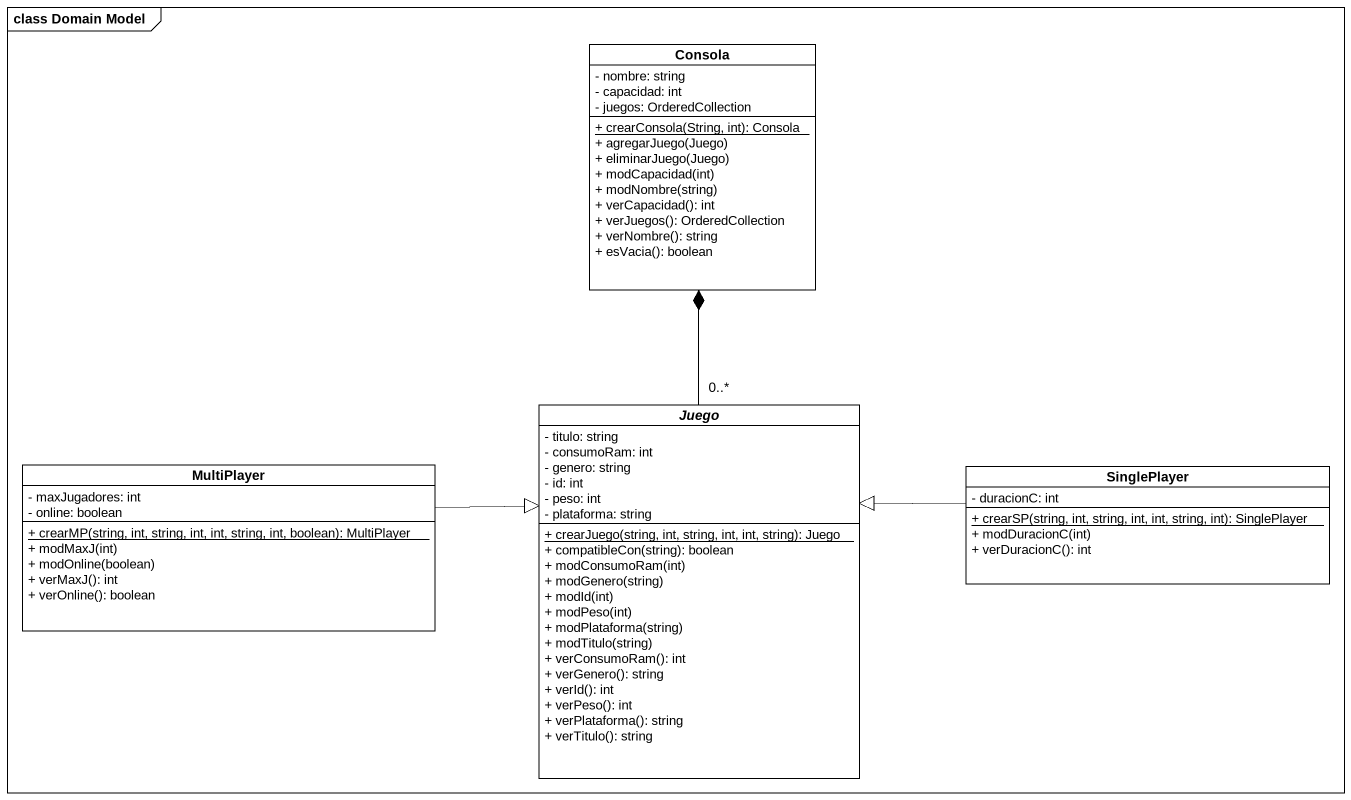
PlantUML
@startuml
mainframe class Domain Model
hide circle
hide empty members
skinparam classAttributeIconSize 0
class Consola {
  - nombre: string
  - capacidad: int
  - juegos: OrderedCollection
  {static} + crearConsola(String, int): Consola
  + agregarJuego(Juego)
  + eliminarJuego(Juego)
  + modCapacidad(int)
  + modNombre(string)
  + verCapacidad(): int
  + verJuegos(): OrderedCollection
  + verNombre(): string
  + esVacia(): boolean
}
abstract class Juego {
  - titulo: string
  - consumoRam: int
  - genero: string
  - id: int
  - peso: int
  - plataforma: string
  {static} + crearJuego(string, int, string, int, int, string): Juego
  + compatibleCon(string): boolean
  + modConsumoRam(int)
  + modGenero(string)
  + modId(int)
  + modPeso(int)
  + modPlataforma(string)
  + modTitulo(string)
  + verConsumoRam(): int
  + verGenero(): string
  + verId(): int
  + verPeso(): int
  + verPlataforma(): string
  + verTitulo(): string
}
class MultiPlayer {
  - maxJugadores: int
  - online: boolean
  {static} + crearMP(string, int, string, int, int, string, int, boolean): MultiPlayer
  + modMaxJ(int)
  + modOnline(boolean)
  + verMaxJ(): int
  + verOnline(): boolean
}
class SinglePlayer {
  - duracionC: int
  {static} + crearSP(string, int, string, int, int, string, int): SinglePlayer
  + modDuracionC(int)
  + verDuracionC(): int
}
Juego "0..*" -up-* Consola
MultiPlayer -right-|> Juego
SinglePlayer -left-|> Juego
@enduml
